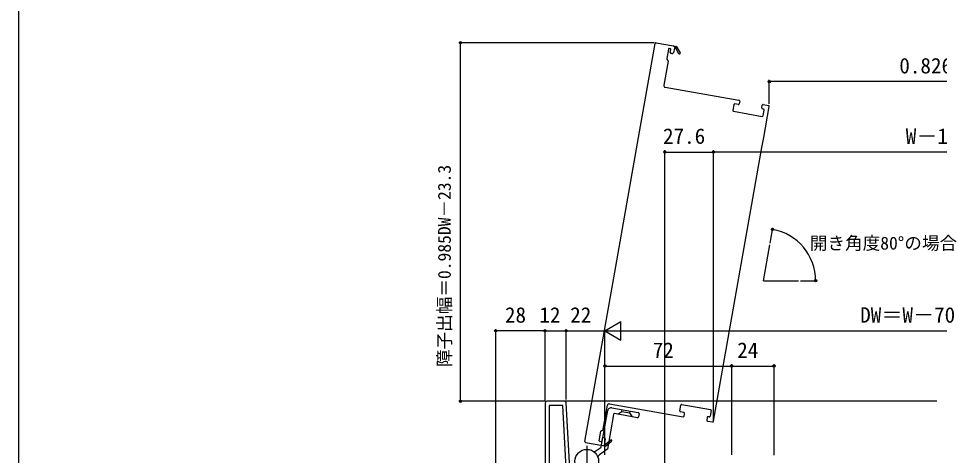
# Model space of a CAD drawing. Units: millimetres, scale not verified. Extents: x -525 to 525, y -783 to 778.
# Drawn here: x -525 to -2, y -480 to -231 of the extents above; entities that cross this region are included whole.
import ezdxf
from ezdxf.enums import TextEntityAlignment as Align

# ---------------------------------------------------------------- set-up
doc = ezdxf.new("R2010")
doc.units = ezdxf.units.MM
doc.header["$LTSCALE"] = 4
for name, color, linetype in [('0-2_YKK_11', 7, 'Continuous'), ('0-4_YKK_12', 2, 'Continuous'), ('0-5_YKK_13', 4, 'Continuous'), ('0-7_YKK_D', 6, 'Continuous'), ('0-8_YKK_ZWAK', 7, 'Continuous')]:
    doc.layers.add(name, color=color, linetype=linetype)
doc.styles.add('ＭＳ ゴシック', font='')
doc.styles.get('ＭＳ ゴシック').set_extended_font_data('MS Gothic')

msp = doc.modelspace()

# ---------------------------------------------------------------- linework, layer by layer
at = {"layer": '0-2_YKK_11'}
msp.add_line((-214.949, -448.7), (-225, -448.7), dxfattribs=at)
for points in [[(-226, -449.7), (-226, -510.3), (-254, -510.3), (-254, -513.7), (-252.1, -513.7), (-251.6, -513.2), (-251.1, -512.7), (-226, -512.7), (-226, -563.7), (-224.5, -563.7), (-224.5, -576.2), (-226, -576.2), (-226, -578.7), (-222, -578.7), (-222, -563.7)], [(-185.174, -499.915), (-190.8, -500.907), (-190.8, -496.1), (-185.444, -496.1), (-184.576, -496.642), (-184, -496.323), (-184, -493.7), (-211.642, -493.7), (-213.95, -449.648)]]:
    msp.add_lwpolyline(points, dxfattribs=at)
msp.add_lwpolyline([(-213.644, -493.7), (-215.877, -451.1), (-223.6, -451.1), (-223.6, -493.7)], close=True, dxfattribs=at)
for centre, start, end in [((-225, -449.7), 90.00001, 179.99999), ((-214.949, -449.7), 3.00003, 90)]:
    msp.add_arc(centre, 1, start, end, dxfattribs=at)
at = {"layer": '0-4_YKK_12'}
for p, q in [((-162.937, -245.062), (-153.089, -246.799)), ((-155.951, -248.63), (-156.904, -254.039)), ((-154.815, -248.525), (-155.603, -248.386)), ((-154.867, -250.547), (-154.572, -248.873)), ((-150.022, -251.258), (-151.825, -248.179)), ((-156.165, -255.606), (-158.56, -269.189)), ((-156.822, -254.413), (-156.248, -255.232)), ((-153.871, -251.23), (-154.462, -251.126)), ((-157.749, -270.348), (-115.895, -277.727)), ((-118.878, -280.248), (-119.434, -283.399)), ((-116.329, -280.189), (-118.299, -279.842)), ((-115.489, -278.307), (-115.75, -279.784)), ((-102.947, -282.041), (-102.687, -280.564)), ((-102.108, -280.159), (-99.153, -280.679)), ((-101.865, -298.94), (-98.748, -281.259)), ((-119.028, -283.978), (-102.68, -286.861)), ((-101.951, -282.725), (-102.542, -282.621)), ((-102.101, -286.455), (-101.545, -283.304)), ((-102.856, -304.558), (-101.865, -298.94)), ((-130.274, -460.063), (-102.855, -304.558)), ((-102.008, -380.239), (-98.414, -359.858)), ((-102.008, -380.239), (-82.008, -380.239)), ((-3.498, -448.7), (-214.947, -448.7)), ((-193.003, -464.531), (-190.608, -450.947)), ((-189.449, -450.136), (-147.595, -457.516)), ((-149.536, -454.128), (-148.98, -450.977)), ((-147.161, -455.054), (-149.131, -454.707)), ((-148.401, -450.571), (-132.053, -453.454)), ((-131.648, -454.033), (-132.204, -457.184)), ((-147.016, -457.111), (-146.755, -455.634)), ((-133.953, -457.891), (-134.213, -459.368)), ((-133.808, -459.948), (-130.853, -460.468)), ((-132.783, -457.59), (-133.374, -457.486)), ((-194.028, -465.427), (-193.209, -464.854)), ((-195.187, -471.159), (-194.233, -465.75)), ((-193.513, -469.728), (-193.808, -471.403)), ((-192.343, -469.427), (-192.934, -469.323)), ((-202.973, -472.122), (-193.125, -473.859)), ((-194.156, -471.646), (-194.944, -471.507)), ((-188.717, -470.717), (-191.465, -472.994))]:
    msp.add_line(p, q, dxfattribs=at)
for points in [[(-203.378, -471.543), (-186.408, -375.298), (-172.945, -298.94), (-163.517, -245.468)], [(-152.187, -248.049), (-152.519, -248.169), (-152.996, -250.877), (-153.291, -250.825)], [(-152.684, -247.378), (-151.599, -246.983), (-149.332, -250.854)], [(-191.849, -472.993), (-192.12, -472.766), (-191.642, -470.058), (-191.938, -470.006)], [(-192.545, -473.453), (-191.661, -474.195), (-188.206, -471.333)]]:
    msp.add_lwpolyline(points, dxfattribs=at)
for centre, radius, start, end in [((-163.024, -245.555), 0.5, 80, 170), ((-155.655, -248.682), 0.3, 80, 170), ((-154.375, -250.634), 0.5, 170, 260), ((-154.867, -248.821), 0.3, 350, 80), ((-153.784, -250.738), 0.5, 260, 350), ((-153.176, -247.291), 0.5, 350, 80), ((-151.952, -247.963), 0.25, 300.35703, 200), ((-149.677, -251.056), 0.4, 210.35703, 30.35703), ((-156.412, -254.126), 0.5, 170, 215), ((-156.658, -255.519), 0.5, 350, 35), ((-157.576, -269.363), 1, 170, 260), ((-118.385, -280.335), 0.5, 80, 170), ((-116.242, -279.697), 0.5, 260, 350), ((-115.982, -278.22), 0.5, 350, 80), ((-102.455, -282.128), 0.5, 170, 260), ((-102.194, -280.651), 0.5, 80, 170), ((-99.24, -281.172), 0.5, 350, 80), ((-118.941, -283.486), 0.5, 170, 260), ((-102.593, -286.369), 0.5, 260, 350), ((-102.038, -283.217), 0.5, 350, 80), ((-189.623, -451.121), 1, 80, 170), ((-149.044, -454.215), 0.5, 170, 260), ((-148.488, -451.063), 0.5, 80, 170), ((-132.14, -453.946), 0.5, 350, 80), ((-147.508, -457.024), 0.5, 260, 350), ((-147.248, -455.547), 0.5, 350, 80), ((-133.721, -459.455), 0.5, 170, 260), ((-133.46, -457.978), 0.5, 80, 170), ((-132.696, -457.097), 0.5, 260, 350), ((-130.766, -459.976), 0.5, 260, 350), ((-193.741, -465.837), 0.5, 125, 170), ((-193.495, -464.444), 0.5, 305, 350), ((-193.021, -469.815), 0.5, 80, 170), ((-192.43, -469.919), 0.5, 350, 80), ((-188.462, -471.025), 0.4, 309.64297, 129.64297), ((-202.886, -471.63), 0.5, 170, 260), ((-194.892, -471.212), 0.3, 170, 260), ((-194.104, -471.35), 0.3, 260, 350), ((-193.038, -473.366), 0.5, 260, 350), ((-191.658, -473.154), 0.25, 140, 39.64297)]:
    msp.add_arc(centre, radius, start, end, dxfattribs=at)
at = {"layer": '0-5_YKK_13'}
for p, q in [((-194.06, -474.557), (-190.44, -454.023)), ((-188.123, -452.401), (-173.055, -455.058)), ((-182.338, -454.437), (-177.907, -455.218)), ((-187.155, -456.126), (-190.627, -475.815)), ((-173.576, -458.012), (-186.576, -455.72)), ((-172.65, -455.637), (-172.997, -457.607)), ((-202.299, -474), (-202.299, -491.4)), ((-197.102, -476.865), (-194.266, -474.88)), ((-190.832, -476.138), (-195.16, -479.168))]:
    msp.add_line(p, q, dxfattribs=at)
for points in [[(-184.655, -456.059), (-182.338, -454.437), (-182.165, -453.452)], [(-176.284, -457.535), (-177.907, -455.218), (-177.733, -454.233)]]:
    msp.add_lwpolyline(points, dxfattribs=at)
msp.add_circle((-202.299, -482.7), 6.7, dxfattribs=at)
for centre, radius, start, end in [((-188.47, -454.371), 2, 80, 170), ((-186.662, -456.213), 0.5, 80, 170), ((-173.489, -457.52), 0.5, 260, 350), ((-173.142, -455.55), 0.5, 350, 80), ((-194.553, -474.47), 0.5, 305, 350), ((-191.119, -475.728), 0.5, 305, 350), ((-198.249, -475.227), 2, 264.26693, 305), ((-194.013, -480.806), 2, 125, 170.14215)]:
    msp.add_arc(centre, radius, start, end, dxfattribs=at)
at = {"layer": '0-7_YKK_D'}
for p, q in [((-164.024, -245.055), (-274.999, -245.055)), ((-273.999, -448.7), (-273.999, -245.055)), ((-98.661, -279.766), (-98.661, -266.115)), ((156, -267.115), (-98.661, -267.115)), ((-158, -561.8), (-158, -306.115)), ((-158, -307.115), (-130.361, -307.115)), ((-130.361, -459.555), (-130.361, -306.115)), ((-130.361, -458.555), (-130.361, -306.115)), ((156, -307.115), (-130.361, -307.115)), ((-98.24, -358.873), (-96.695, -350.107)), ((-81.008, -380.239), (-71.41, -380.239)), ((-253.999, -509.3), (-253.999, -407.7)), ((-225.999, -446.7), (-225.999, -407.7)), ((-225.998, -448.7), (-225.998, -407.7)), ((-214, -447.706), (-214, -407.7)), ((-214, -447.706), (-214, -407.7)), ((-192, -408.7), (-182.907, -403.45)), ((-192, -479.198), (-192, -407.7)), ((-191.999, -479.2), (-192, -407.7)), ((-182.907, -413.95), (-182.907, -403.45)), ((-225.999, -408.7), (-253.999, -408.7)), ((-225.998, -408.7), (-214, -408.7)), ((-214, -408.7), (-192, -408.7)), ((-192, -408.7), (-182.907, -413.95)), ((-192, -408.7), (-173.813, -408.7)), ((-181.5, -408.7), (177.502, -408.698)), ((-192, -479.198), (-192, -427.698)), ((-192, -428.698), (-120, -428.698)), ((-120, -479.198), (-120, -427.698)), ((-120, -479.198), (-120, -427.698)), ((-120, -428.698), (-96, -428.698)), ((-96, -479.4), (-96, -427.698)), ((-226, -448.7), (-274.999, -448.7))]:
    msp.add_line(p, q, dxfattribs=at)
for centre in [(-273.999, -245.055), (-98.661, -267.115), (-158, -307.115), (-130.361, -307.115), (-130.361, -307.115), (-96.868, -351.091), (-72.41, -380.239), (-253.999, -408.7), (-225.999, -408.7), (-225.998, -408.7), (-214, -408.7), (-192, -428.698), (-120, -428.698), (-120, -428.698), (-96, -428.698), (-273.999, -448.7)]:
    msp.add_circle(centre, 0.637, dxfattribs=at)
msp.add_arc((-102.008, -380.239), 29.598, 0, 80, dxfattribs=at)
at = {"layer": '0-8_YKK_ZWAK'}
msp.add_line((-525, 747.3), (-525, -782.7), dxfattribs=at)

# ---------------------------------------------------------------- texts
at = {"layer": '0-7_YKK_D', "style": 'ＭＳ ゴシック'}
for s, height, p in [('0.826W－143.3', 8.798, (-24.853, -265.115)), ('27.6', 8.798, (-159.01, -305.115)), ('W－163.6', 8.798, (-21.203, -305.115)), ('開き角度80°の場合', 7.331, (-75.687, -364.726)), ('28', 8.798, (-248.761, -406.7)), ('12', 8.798, (-229.203, -406.7)), ('22', 8.798, (-211.727, -406.7)), ('DW＝W－70', 8.798, (-47.067, -406.699)), ('72', 8.798, (-164.864, -426.698)), ('24', 8.798, (-116.898, -426.698))]:
    msp.add_text(s, height=height, dxfattribs=at).set_placement(p, align=Align.BOTTOM_LEFT)
msp.add_text('障子出幅＝0.985DW－23.3', height=7.331, rotation=90, dxfattribs=at).set_placement((-277.306, -429.264), align=Align.BOTTOM_LEFT)

doc.saveas('drawing.dxf')
